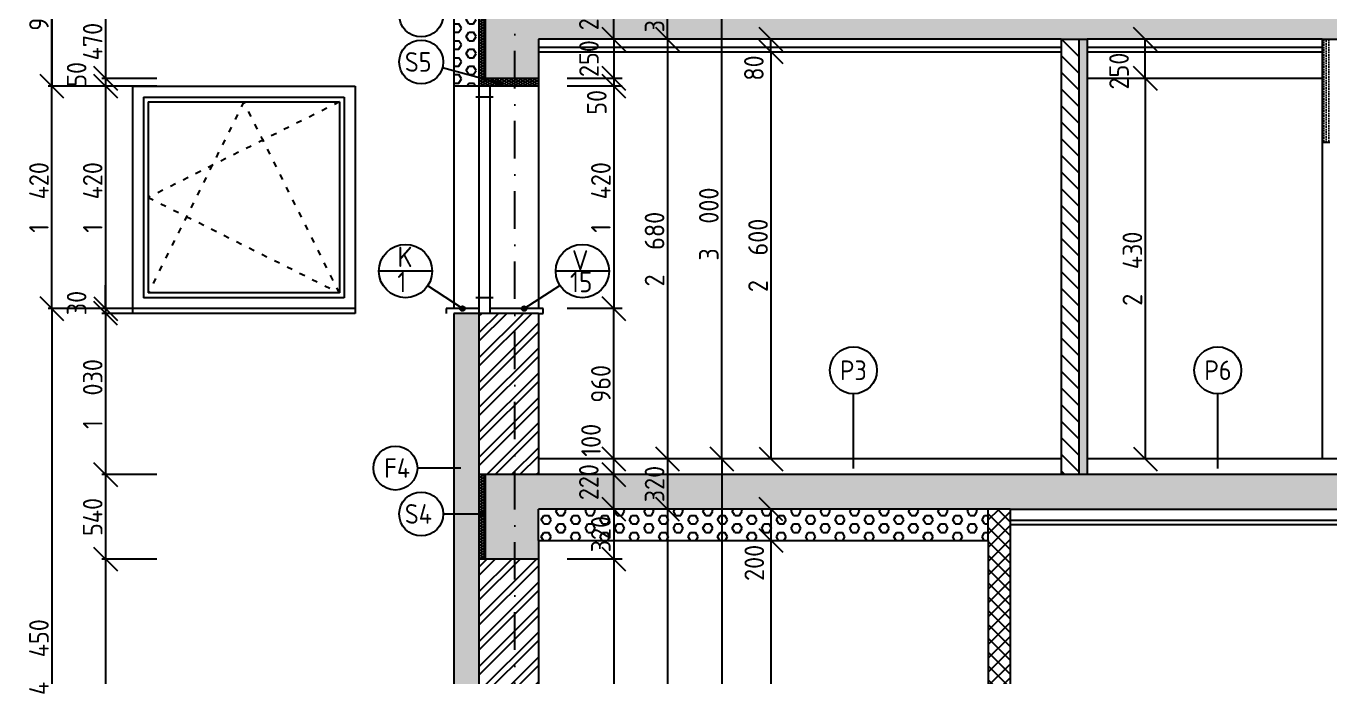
# Model space of a CAD drawing. Extents: x 3792242 to 5145247, y -1546315 to -1031918.
# Drawn here: x 3838721 to 3847040, y -1537035 to -1532880 of the extents above; entities that cross this region are included whole.
import ezdxf

# ---------------------------------------------------------------- set-up
doc = ezdxf.new("R2010")
doc.units = 0
doc.header["$MEASUREMENT"] = 0
doc.linetypes.add('ACAD_ISO03W100', pattern=[30, 12, -18])
doc.linetypes.add('BODKOCIARKOVANA_3', pattern=[5.6, 3, -1.3, 0, -1.3])
doc.layers.get('0').update_dxf_attribs({"linetype": 'CONTINUOUS'})
doc.layers.get('Defpoints').update_dxf_attribs({"color": 61, "linetype": 'CONTINUOUS'})
for name, color, linetype in [('KÓTY', 4, 'CONTINUOUS'), ('MÚRY', 1, 'CONTINUOUS'), ('OKNÁ', 143, 'CONTINUOUS'), ('osi', 253, 'CONTINUOUS'), ('TENKÁ', 7, 'CONTINUOUS'), ('ŠRAFY', 82, 'CONTINUOUS'), ('šrafy-múry', 8, 'CONTINUOUS')]:
    doc.layers.add(name, color=color, linetype=linetype)
doc.styles.add('STYLE1', font='isocp.shx')
doc.dimstyles.new('STANDARD-50', dxfattribs={"dimtxt": 125, "dimasz": 150, "dimexe": 10, "dimexo": 200, "dimgap": 20, "dimtad": 1, "dimdsep": 46, "dimlunit": 6, "dimtxsty": 'STYLE1', "dimblk1": 'OBLIQUE', "dimblk2": 'OBLIQUE', "dimsah": 1, "dimcen": 2.5, "dimse1": 1, "dimse2": 1, "dimadec": 0, "dimazin": 0, "dimtfac": 1, "dimtmove": 1, "dimatfit": 3, "dimldrblk": 'OBLIQUE', "dimfxl": 1, "dimtolj": 1, "dimtzin": 0, "dimarcsym": 0})
pattern_1 = [(0, (-601642.31, 2e-09), (0, 54.12658774), [31.25, -62.5]), (120, (-601642.31, 2e-09), (-46.875, -27.06329387), [31.25, -62.5]), (60, (-601611.06, 2e-09), (-46.875, 27.06329387), [31.25, -62.5])]
pattern_2 = [(45, (-94128.81, 3000), (53.0330086, 194.4543648), [250, -50, 0, -50])]

# ---------------------------------------------------------------- blocks, each defined once
blk = doc.blocks.new('_OBLIQUE')
at = {"color": 0, "linetype": 'ByBlock'}
blk.add_line((-0.5, -0.5), (0.5, 0.5), dxfattribs=at)
blk = doc.blocks.new('*D33432')
at = {"layer": 'Defpoints', "color": 0}
for p in [(3841990.2, -1533263.8), (3841990.2, -1534683.8), (3842470.7, -1534683.8)]:
    blk.add_point(p, dxfattribs=at)
at = {"layer": 'KÓTY', "color": 0, "lineweight": -2, "ltscale": 0.25}
blk.add_line((3842470.7, -1533263.8), (3842470.7, -1534683.8), dxfattribs=at)
at = {"layer": 'KÓTY', "color": 0, "linetype": 'ByBlock', "lineweight": -2, "xscale": 150, "yscale": 150, "zscale": 150}
for p, rotation in [((3842470.7, -1533263.8), 90), ((3842470.7, -1534683.8), 270)]:
    blk.add_blockref('_OBLIQUE', p, dxfattribs=dict(at, rotation=rotation))
at = {"layer": 'KÓTY', "color": 0, "insert": (3842388.2, -1533973.8), "char_height": 125, "attachment_point": 5, "rotation": 90, "style": 'STYLE1'}
blk.add_mtext('\\A1;1ﾠ420', dxfattribs=at)
blk = doc.blocks.new('*D33433')
at = {"layer": 'Defpoints', "color": 0}
for p in [(3841990.2, -1533213.8), (3841990.2, -1533263.8), (3842470.7, -1533263.8)]:
    blk.add_point(p, dxfattribs=at)
at = {"layer": 'KÓTY', "color": 0, "lineweight": -2, "ltscale": 0.25}
blk.add_line((3842470.7, -1533213.8), (3842470.7, -1533263.8), dxfattribs=at)
at = {"layer": 'KÓTY', "color": 0, "linetype": 'ByBlock', "lineweight": -2, "xscale": 150, "yscale": 150, "zscale": 150}
for p, rotation in [((3842470.7, -1533213.8), 90), ((3842470.7, -1533263.8), 270)]:
    blk.add_blockref('_OBLIQUE', p, dxfattribs=dict(at, rotation=rotation))
at = {"layer": 'KÓTY', "color": 0, "insert": (3842362.2, -1533366.5), "char_height": 125, "attachment_point": 5, "rotation": 90, "style": 'STYLE1'}
blk.add_mtext('\\A1;50', dxfattribs=at)
blk = doc.blocks.new('*D33434')
at = {"layer": 'Defpoints', "color": 0}
for p in [(3841990.2, -1532963.8), (3841990.2, -1533213.8), (3842470.7, -1533213.8)]:
    blk.add_point(p, dxfattribs=at)
at = {"layer": 'KÓTY', "color": 0, "lineweight": -2, "ltscale": 0.25}
blk.add_line((3842470.7, -1532963.8), (3842470.7, -1533213.8), dxfattribs=at)
at = {"layer": 'KÓTY', "color": 0, "linetype": 'ByBlock', "lineweight": -2, "xscale": 150, "yscale": 150, "zscale": 150}
for p, rotation in [((3842470.7, -1532963.8), 90), ((3842470.7, -1533213.8), 270)]:
    blk.add_blockref('_OBLIQUE', p, dxfattribs=dict(at, rotation=rotation))
at = {"layer": 'KÓTY', "color": 0, "insert": (3842312.7, -1533087.5), "char_height": 125, "attachment_point": 5, "rotation": 90, "style": 'STYLE1'}
blk.add_mtext('\\A1;250', dxfattribs=at)
blk = doc.blocks.new('*D33435')
at = {"layer": 'Defpoints', "color": 0}
for p in [(3841990.2, -1532743.8), (3842470.7, -1532743.8), (3841990.2, -1532963.8)]:
    blk.add_point(p, dxfattribs=at)
at = {"layer": 'KÓTY', "color": 0, "lineweight": -2, "ltscale": 0.25}
blk.add_line((3842470.7, -1532963.8), (3842470.7, -1532743.8), dxfattribs=at)
at = {"layer": 'KÓTY', "color": 0, "linetype": 'ByBlock', "lineweight": -2, "xscale": 150, "yscale": 150, "zscale": 150}
for p, rotation in [((3842470.7, -1532743.8), 90), ((3842470.7, -1532963.8), 270)]:
    blk.add_blockref('_OBLIQUE', p, dxfattribs=dict(at, rotation=rotation))
at = {"layer": 'KÓTY', "color": 0, "insert": (3842311.2, -1532791.5), "char_height": 125, "attachment_point": 5, "rotation": 90, "style": 'STYLE1'}
blk.add_mtext('\\A1;220', dxfattribs=at)
blk = doc.blocks.new('*D33437')
at = {"layer": 'Defpoints', "color": 0}
for p in [(3842470.7, -1534683.8), (3842470.7, -1534683.8), (3842470.7, -1535643.8)]:
    blk.add_point(p, dxfattribs=at)
at = {"layer": 'KÓTY', "color": 0, "lineweight": -2, "ltscale": 0.25}
blk.add_line((3842470.7, -1535643.8), (3842470.7, -1534683.8), dxfattribs=at)
at = {"layer": 'KÓTY', "color": 0, "linetype": 'ByBlock', "lineweight": -2, "xscale": 150, "yscale": 150, "zscale": 150}
for p, rotation in [((3842470.7, -1534683.8), 90), ((3842470.7, -1535643.8), 270)]:
    blk.add_blockref('_OBLIQUE', p, dxfattribs=dict(at, rotation=rotation))
at = {"layer": 'KÓTY', "color": 0, "insert": (3842388.2, -1535163.8), "char_height": 125, "attachment_point": 5, "rotation": 90, "style": 'STYLE1'}
blk.add_mtext('\\A1;960', dxfattribs=at)
blk = doc.blocks.new('*D33440')
at = {"layer": 'Defpoints', "color": 0}
for p in [(3841990.2, -1535743.8), (3842470.7, -1535743.8), (3841990.2, -1535963.8)]:
    blk.add_point(p, dxfattribs=at)
at = {"layer": 'KÓTY', "color": 0, "lineweight": -2, "ltscale": 0.25}
blk.add_line((3842470.7, -1535963.8), (3842470.7, -1535743.8), dxfattribs=at)
at = {"layer": 'KÓTY', "color": 0, "linetype": 'ByBlock', "lineweight": -2, "xscale": 150, "yscale": 150, "zscale": 150}
for p, rotation in [((3842470.7, -1535743.8), 90), ((3842470.7, -1535963.8), 270)]:
    blk.add_blockref('_OBLIQUE', p, dxfattribs=dict(at, rotation=rotation))
at = {"layer": 'KÓTY', "color": 0, "insert": (3842311.2, -1535791.5), "char_height": 125, "attachment_point": 5, "rotation": 90, "style": 'STYLE1'}
blk.add_mtext('\\A1;220', dxfattribs=at)
blk = doc.blocks.new('*D33441')
at = {"layer": 'Defpoints', "color": 0}
for p in [(3842470.7, -1535643.8), (3842470.7, -1535643.8), (3842470.7, -1535743.8)]:
    blk.add_point(p, dxfattribs=at)
at = {"layer": 'KÓTY', "color": 0, "lineweight": -2, "ltscale": 0.25}
blk.add_line((3842470.7, -1535743.8), (3842470.7, -1535643.8), dxfattribs=at)
at = {"layer": 'KÓTY', "color": 0, "linetype": 'ByBlock', "lineweight": -2, "xscale": 150, "yscale": 150, "zscale": 150}
for p, rotation in [((3842470.7, -1535643.8), 90), ((3842470.7, -1535743.8), 270)]:
    blk.add_blockref('_OBLIQUE', p, dxfattribs=dict(at, rotation=rotation))
at = {"layer": 'KÓTY', "color": 0, "insert": (3842325.2, -1535524), "char_height": 125, "attachment_point": 5, "rotation": 90, "style": 'STYLE1'}
blk.add_mtext('\\A1;100', dxfattribs=at)
blk = doc.blocks.new('*D33448')
at = {"layer": 'Defpoints', "color": 0}
for p in [(3842470.7, -1532963.8), (3842470.7, -1535643.8), (3842813.2, -1535643.8)]:
    blk.add_point(p, dxfattribs=at)
at = {"layer": 'KÓTY', "color": 0, "lineweight": -2, "ltscale": 0.25}
blk.add_line((3842813.2, -1532963.8), (3842813.2, -1535643.8), dxfattribs=at)
at = {"layer": 'KÓTY', "color": 0, "linetype": 'ByBlock', "lineweight": -2, "xscale": 150, "yscale": 150, "zscale": 150}
for p, rotation in [((3842813.2, -1532963.8), 90), ((3842813.2, -1535643.8), 270)]:
    blk.add_blockref('_OBLIQUE', p, dxfattribs=dict(at, rotation=rotation))
at = {"layer": 'KÓTY', "color": 0, "insert": (3842730.7, -1534303.8), "char_height": 125, "attachment_point": 5, "rotation": 90, "style": 'STYLE1'}
blk.add_mtext('\\A1;2ﾠ680', dxfattribs=at)
blk = doc.blocks.new('*D33449')
at = {"layer": 'Defpoints', "color": 0}
for p in [(3843134.2, -1533043.8), (3843134.2, -1535643.8), (3843473.7, -1535643.8)]:
    blk.add_point(p, dxfattribs=at)
at = {"layer": 'KÓTY', "color": 0, "lineweight": -2, "ltscale": 0.25}
blk.add_line((3843473.7, -1533043.8), (3843473.7, -1535643.8), dxfattribs=at)
at = {"layer": 'KÓTY', "color": 0, "linetype": 'ByBlock', "lineweight": -2, "xscale": 150, "yscale": 150, "zscale": 150}
for p, rotation in [((3843473.7, -1533043.8), 90), ((3843473.7, -1535643.8), 270)]:
    blk.add_blockref('_OBLIQUE', p, dxfattribs=dict(at, rotation=rotation))
at = {"layer": 'KÓTY', "color": 0, "insert": (3843391.2, -1534343.8), "char_height": 125, "attachment_point": 5, "rotation": 90, "style": 'STYLE1'}
blk.add_mtext('\\A1;2ﾠ600', dxfattribs=at)
blk = doc.blocks.new('*D33450')
at = {"layer": 'Defpoints', "color": 0}
for p in [(3843473.7, -1532963.8), (3843473.7, -1532963.8), (3843473.7, -1533043.8)]:
    blk.add_point(p, dxfattribs=at)
at = {"layer": 'KÓTY', "color": 0, "lineweight": -2, "ltscale": 0.25}
blk.add_line((3843473.7, -1533043.8), (3843473.7, -1532963.8), dxfattribs=at)
at = {"layer": 'KÓTY', "color": 0, "linetype": 'ByBlock', "lineweight": -2, "xscale": 150, "yscale": 150, "zscale": 150}
for p, rotation in [((3843473.7, -1532963.8), 90), ((3843473.7, -1533043.8), 270)]:
    blk.add_blockref('_OBLIQUE', p, dxfattribs=dict(at, rotation=rotation))
at = {"layer": 'KÓTY', "color": 0, "insert": (3843364.7, -1533147.5), "char_height": 125, "attachment_point": 5, "rotation": 90, "style": 'STYLE1'}
blk.add_mtext('\\A1;80', dxfattribs=at)
blk = doc.blocks.new('*D33451')
at = {"layer": 'Defpoints', "color": 0}
for p in [(3842825.7, -1532643.8), (3843159.7, -1532643.8), (3842825.7, -1535643.8)]:
    blk.add_point(p, dxfattribs=at)
at = {"layer": 'KÓTY', "color": 0, "lineweight": -2, "ltscale": 0.25}
blk.add_line((3843159.7, -1535643.8), (3843159.7, -1532643.8), dxfattribs=at)
at = {"layer": 'KÓTY', "color": 0, "linetype": 'ByBlock', "lineweight": -2, "xscale": 150, "yscale": 150, "zscale": 150}
for p, rotation in [((3843159.7, -1532643.8), 90), ((3843159.7, -1535643.8), 270)]:
    blk.add_blockref('_OBLIQUE', p, dxfattribs=dict(at, rotation=rotation))
at = {"layer": 'KÓTY', "color": 0, "insert": (3843077.2, -1534143.8), "char_height": 125, "attachment_point": 5, "rotation": 90, "style": 'STYLE1'}
blk.add_mtext('\\A1;3ﾠ000', dxfattribs=at)
blk = doc.blocks.new('*D33454')
at = {"layer": 'Defpoints', "color": 0}
for p in [(3842813.2, -1532643.8), (3842813.2, -1532643.8), (3842813.2, -1532963.8)]:
    blk.add_point(p, dxfattribs=at)
at = {"layer": 'KÓTY', "color": 0, "lineweight": -2, "ltscale": 0.25}
blk.add_line((3842813.2, -1532963.8), (3842813.2, -1532643.8), dxfattribs=at)
at = {"layer": 'KÓTY', "color": 0, "linetype": 'ByBlock', "lineweight": -2, "xscale": 150, "yscale": 150, "zscale": 150}
for p, rotation in [((3842813.2, -1532643.8), 90), ((3842813.2, -1532963.8), 270)]:
    blk.add_blockref('_OBLIQUE', p, dxfattribs=dict(at, rotation=rotation))
at = {"layer": 'KÓTY', "color": 0, "insert": (3842730.7, -1532803.8), "char_height": 125, "attachment_point": 5, "rotation": 90, "style": 'STYLE1'}
blk.add_mtext('\\A1;320', dxfattribs=at)
blk = doc.blocks.new('*D33465')
at = {"layer": 'Defpoints', "color": 0}
for p in [(3842813.2, -1535643.8), (3842813.2, -1535963.8), (3842813.2, -1535963.8)]:
    blk.add_point(p, dxfattribs=at)
at = {"layer": 'KÓTY', "color": 0, "lineweight": -2, "ltscale": 0.25}
blk.add_line((3842813.2, -1535643.8), (3842813.2, -1535963.8), dxfattribs=at)
at = {"layer": 'KÓTY', "color": 0, "linetype": 'ByBlock', "lineweight": -2, "xscale": 150, "yscale": 150, "zscale": 150}
for p, rotation in [((3842813.2, -1535643.8), 90), ((3842813.2, -1535963.8), 270)]:
    blk.add_blockref('_OBLIQUE', p, dxfattribs=dict(at, rotation=rotation))
at = {"layer": 'KÓTY', "color": 0, "insert": (3842730.7, -1535803.8), "char_height": 125, "attachment_point": 5, "rotation": 90, "style": 'STYLE1'}
blk.add_mtext('\\A1;320', dxfattribs=at)
blk = doc.blocks.new('*D33466')
at = {"layer": 'Defpoints', "color": 0}
for p in [(3841860.2, -1535963.8), (3841860.2, -1539113.8), (3842813.2, -1539113.8)]:
    blk.add_point(p, dxfattribs=at)
at = {"layer": 'KÓTY', "color": 0, "lineweight": -2, "ltscale": 0.25}
blk.add_line((3842813.2, -1535963.8), (3842813.2, -1539113.8), dxfattribs=at)
at = {"layer": 'KÓTY', "color": 0, "linetype": 'ByBlock', "lineweight": -2, "xscale": 150, "yscale": 150, "zscale": 150}
for p, rotation in [((3842813.2, -1535963.8), 90), ((3842813.2, -1539113.8), 270)]:
    blk.add_blockref('_OBLIQUE', p, dxfattribs=dict(at, rotation=rotation))
at = {"layer": 'KÓTY', "color": 0, "insert": (3842730.7, -1537538.8), "char_height": 125, "attachment_point": 5, "rotation": 90, "style": 'STYLE1'}
blk.add_mtext('\\A1;3ﾠ150', dxfattribs=at)
blk = doc.blocks.new('*D33470')
at = {"layer": 'Defpoints', "color": 0}
for p in [(3841990.2, -1535643.8), (3841857.5, -1539113.8), (3843159.7, -1539113.8)]:
    blk.add_point(p, dxfattribs=at)
at = {"layer": 'KÓTY', "color": 0, "lineweight": -2, "ltscale": 0.25}
blk.add_line((3843159.7, -1535643.8), (3843159.7, -1539113.8), dxfattribs=at)
at = {"layer": 'KÓTY', "color": 0, "linetype": 'ByBlock', "lineweight": -2, "xscale": 150, "yscale": 150, "zscale": 150}
for p, rotation in [((3843159.7, -1535643.8), 90), ((3843159.7, -1539113.8), 270)]:
    blk.add_blockref('_OBLIQUE', p, dxfattribs=dict(at, rotation=rotation))
at = {"layer": 'KÓTY', "color": 0, "insert": (3843077.2, -1537378.8), "char_height": 125, "attachment_point": 5, "rotation": 90, "style": 'STYLE1'}
blk.add_mtext('\\A1;3ﾠ470', dxfattribs=at)
blk = doc.blocks.new('*D33490')
at = {"layer": 'Defpoints', "color": 0}
for p in [(3841990.2, -1535963.8), (3841990.2, -1536283.8), (3842470.7, -1536283.8)]:
    blk.add_point(p, dxfattribs=at)
at = {"layer": 'KÓTY', "color": 0, "lineweight": -2, "ltscale": 0.25}
blk.add_line((3842470.7, -1535963.8), (3842470.7, -1536283.8), dxfattribs=at)
at = {"layer": 'KÓTY', "color": 0, "linetype": 'ByBlock', "lineweight": -2, "xscale": 150, "yscale": 150, "zscale": 150}
for p, rotation in [((3842470.7, -1535963.8), 90), ((3842470.7, -1536283.8), 270)]:
    blk.add_blockref('_OBLIQUE', p, dxfattribs=dict(at, rotation=rotation))
at = {"layer": 'KÓTY', "color": 0, "insert": (3842388.2, -1536123.8), "char_height": 125, "attachment_point": 5, "rotation": 90, "style": 'STYLE1'}
blk.add_mtext('\\A1;320', dxfattribs=at)
blk = doc.blocks.new('*D33491')
at = {"layer": 'Defpoints', "color": 0}
for p in [(3841990.2, -1536283.8), (3841990.2, -1539113.8), (3842470.7, -1539113.8)]:
    blk.add_point(p, dxfattribs=at)
at = {"layer": 'KÓTY', "color": 0, "lineweight": -2, "ltscale": 0.25}
blk.add_line((3842470.7, -1536283.8), (3842470.7, -1539113.8), dxfattribs=at)
at = {"layer": 'KÓTY', "color": 0, "linetype": 'ByBlock', "lineweight": -2, "xscale": 150, "yscale": 150, "zscale": 150}
for p, rotation in [((3842470.7, -1536283.8), 90), ((3842470.7, -1539113.8), 270)]:
    blk.add_blockref('_OBLIQUE', p, dxfattribs=dict(at, rotation=rotation))
at = {"layer": 'KÓTY', "color": 0, "insert": (3842388.2, -1537698.8), "char_height": 125, "attachment_point": 5, "rotation": 90, "style": 'STYLE1'}
blk.add_mtext('\\A1;2ﾠ830', dxfattribs=at)
blk = doc.blocks.new('*D33493')
at = {"layer": 'Defpoints', "color": 0}
for p in [(3843159.7, -1535963.8), (3843159.7, -1536163.8), (3843473.7, -1536163.8)]:
    blk.add_point(p, dxfattribs=at)
at = {"layer": 'KÓTY', "color": 0, "lineweight": -2, "ltscale": 0.25}
blk.add_line((3843473.7, -1535963.8), (3843473.7, -1536163.8), dxfattribs=at)
at = {"layer": 'KÓTY', "color": 0, "linetype": 'ByBlock', "lineweight": -2, "xscale": 150, "yscale": 150, "zscale": 150}
for p, rotation in [((3843473.7, -1535963.8), 90), ((3843473.7, -1536163.8), 270)]:
    blk.add_blockref('_OBLIQUE', p, dxfattribs=dict(at, rotation=rotation))
at = {"layer": 'KÓTY', "color": 0, "insert": (3843367.2, -1536307), "char_height": 125, "attachment_point": 5, "rotation": 90, "style": 'STYLE1'}
blk.add_mtext('\\A1;200', dxfattribs=at)
blk = doc.blocks.new('*D33494')
at = {"layer": 'Defpoints', "color": 0}
for p in [(3844860.2, -1536163.8), (3843473.7, -1539113.8), (3844860.2, -1539113.8)]:
    blk.add_point(p, dxfattribs=at)
at = {"layer": 'KÓTY', "color": 0, "lineweight": -2, "ltscale": 0.25}
blk.add_line((3843473.7, -1536163.8), (3843473.7, -1539113.8), dxfattribs=at)
at = {"layer": 'KÓTY', "color": 0, "linetype": 'ByBlock', "lineweight": -2, "xscale": 150, "yscale": 150, "zscale": 150}
for p, rotation in [((3843473.7, -1536163.8), 90), ((3843473.7, -1539113.8), 270)]:
    blk.add_blockref('_OBLIQUE', p, dxfattribs=dict(at, rotation=rotation))
at = {"layer": 'KÓTY', "color": 0, "insert": (3843391.2, -1537638.8), "char_height": 125, "attachment_point": 5, "rotation": 90, "style": 'STYLE1'}
blk.add_mtext('\\A1;2ﾠ950', dxfattribs=at)
blk = doc.blocks.new('*D33583')
at = {"layer": 'Defpoints', "color": 0}
for p in [(3844965.2, -1533213.8), (3844965.2, -1535643.8), (3845862.2, -1535643.8)]:
    blk.add_point(p, dxfattribs=at)
at = {"layer": 'KÓTY', "color": 0, "lineweight": -2, "ltscale": 0.25}
blk.add_line((3845862.2, -1533213.8), (3845862.2, -1535643.8), dxfattribs=at)
at = {"layer": 'KÓTY', "color": 0, "linetype": 'ByBlock', "lineweight": -2, "xscale": 150, "yscale": 150, "zscale": 150}
for p, rotation in [((3845862.2, -1533213.8), 90), ((3845862.2, -1535643.8), 270)]:
    blk.add_blockref('_OBLIQUE', p, dxfattribs=dict(at, rotation=rotation))
at = {"layer": 'KÓTY', "color": 0, "insert": (3845779.7, -1534428.8), "char_height": 125, "attachment_point": 5, "rotation": 90, "style": 'STYLE1'}
blk.add_mtext('\\A1;2ﾠ430', dxfattribs=at)
blk = doc.blocks.new('*D33584')
at = {"layer": 'Defpoints', "color": 0}
for p in [(3845862.2, -1532963.8), (3845862.2, -1532963.8), (3845862.2, -1533213.8)]:
    blk.add_point(p, dxfattribs=at)
at = {"layer": 'KÓTY', "color": 0, "lineweight": -2, "ltscale": 0.25}
blk.add_line((3845862.2, -1533213.8), (3845862.2, -1532963.8), dxfattribs=at)
at = {"layer": 'KÓTY', "color": 0, "linetype": 'ByBlock', "lineweight": -2, "xscale": 150, "yscale": 150, "zscale": 150}
for p, rotation in [((3845862.2, -1532963.8), 90), ((3845862.2, -1533213.8), 270)]:
    blk.add_blockref('_OBLIQUE', p, dxfattribs=dict(at, rotation=rotation))
at = {"layer": 'KÓTY', "color": 0, "insert": (3845694.7, -1533167), "char_height": 125, "attachment_point": 5, "rotation": 90, "style": 'STYLE1'}
blk.add_mtext('\\A1;250', dxfattribs=at)
blk = doc.blocks.new('*D49504')
at = {"layer": 'Defpoints', "color": 0}
for p in [(3841450.2, -1534683.8), (3838885.2, -1539133.8), (3841450.2, -1539133.8)]:
    blk.add_point(p, dxfattribs=at)
at = {"layer": 'KÓTY', "color": 0, "lineweight": -2, "ltscale": 0.25}
blk.add_line((3838885.2, -1534683.8), (3838885.2, -1539133.8), dxfattribs=at)
at = {"layer": 'KÓTY', "color": 0, "linetype": 'ByBlock', "lineweight": -2, "xscale": 150, "yscale": 150, "zscale": 150}
for p, rotation in [((3838885.2, -1534683.8), 90), ((3838885.2, -1539133.8), 270)]:
    blk.add_blockref('_OBLIQUE', p, dxfattribs=dict(at, rotation=rotation))
at = {"layer": 'KÓTY', "color": 0, "insert": (3838802.7, -1536908.8), "char_height": 125, "attachment_point": 5, "rotation": 90, "style": 'STYLE1'}
blk.add_mtext('\\A1;4ﾠ450', dxfattribs=at)
blk = doc.blocks.new('*D49505')
at = {"layer": 'Defpoints', "color": 0}
for p in [(3838885.2, -1533263.8), (3841450.2, -1533263.8), (3841450.2, -1534683.8)]:
    blk.add_point(p, dxfattribs=at)
at = {"layer": 'KÓTY', "color": 0, "lineweight": -2, "ltscale": 0.25}
blk.add_line((3838885.2, -1534683.8), (3838885.2, -1533263.8), dxfattribs=at)
at = {"layer": 'KÓTY', "color": 0, "linetype": 'ByBlock', "lineweight": -2, "xscale": 150, "yscale": 150, "zscale": 150}
for p, rotation in [((3838885.2, -1533263.8), 90), ((3838885.2, -1534683.8), 270)]:
    blk.add_blockref('_OBLIQUE', p, dxfattribs=dict(at, rotation=rotation))
at = {"layer": 'KÓTY', "color": 0, "insert": (3838802.7, -1533973.8), "char_height": 125, "attachment_point": 5, "rotation": 90, "style": 'STYLE1'}
blk.add_mtext('\\A1;1ﾠ420', dxfattribs=at)
blk = doc.blocks.new('*D49506')
at = {"layer": 'Defpoints', "color": 0}
for p in [(3841450.2, -1532313.8), (3838885.2, -1533263.8), (3841450.2, -1533263.8)]:
    blk.add_point(p, dxfattribs=at)
at = {"layer": 'KÓTY', "color": 0, "lineweight": -2, "ltscale": 0.25}
blk.add_line((3838885.2, -1532313.8), (3838885.2, -1533263.8), dxfattribs=at)
at = {"layer": 'KÓTY', "color": 0, "linetype": 'ByBlock', "lineweight": -2, "xscale": 150, "yscale": 150, "zscale": 150}
for p, rotation in [((3838885.2, -1532313.8), 90), ((3838885.2, -1533263.8), 270)]:
    blk.add_blockref('_OBLIQUE', p, dxfattribs=dict(at, rotation=rotation))
at = {"layer": 'KÓTY', "color": 0, "insert": (3838802.7, -1532788.8), "char_height": 125, "attachment_point": 5, "rotation": 90, "style": 'STYLE1'}
blk.add_mtext('\\A1;950', dxfattribs=at)
blk = doc.blocks.new('*D49507')
at = {"layer": 'Defpoints', "color": 0}
for p in [(3838885.2, -1530263.8), (3841450.2, -1530263.8), (3841450.2, -1533263.8)]:
    blk.add_point(p, dxfattribs=at)
at = {"layer": 'KÓTY', "color": 0, "lineweight": -2, "ltscale": 0.25}
blk.add_line((3838885.2, -1533263.8), (3838885.2, -1530263.8), dxfattribs=at)
at = {"layer": 'KÓTY', "color": 0, "linetype": 'ByBlock', "lineweight": -2, "xscale": 150, "yscale": 150, "zscale": 150}
for p, rotation in [((3838885.2, -1530263.8), 90), ((3838885.2, -1533263.8), 270)]:
    blk.add_blockref('_OBLIQUE', p, dxfattribs=dict(at, rotation=rotation))
at = {"layer": 'KÓTY', "color": 0, "insert": (3838802.7, -1531763.8), "char_height": 125, "attachment_point": 5, "rotation": 90, "style": 'STYLE1'}
blk.add_mtext('\\A1;3ﾠ000', dxfattribs=at)
blk = doc.blocks.new('*D49521')
at = {"layer": 'Defpoints', "color": 0}
for p in [(3841680.2, -1532743.8), (3839228.2, -1533213.8), (3841650.2, -1533213.8)]:
    blk.add_point(p, dxfattribs=at)
at = {"layer": 'KÓTY', "color": 0, "lineweight": -2, "ltscale": 0.25}
blk.add_line((3839228.2, -1532743.8), (3839228.2, -1533213.8), dxfattribs=at)
at = {"layer": 'KÓTY', "color": 0, "linetype": 'ByBlock', "lineweight": -2, "xscale": 150, "yscale": 150, "zscale": 150}
for p, rotation in [((3839228.2, -1532743.8), 90), ((3839228.2, -1533213.8), 270)]:
    blk.add_blockref('_OBLIQUE', p, dxfattribs=dict(at, rotation=rotation))
at = {"layer": 'KÓTY', "color": 0, "insert": (3839145.7, -1532978.8), "char_height": 125, "attachment_point": 5, "rotation": 90, "style": 'STYLE1'}
blk.add_mtext('\\A1;470', dxfattribs=at)
blk = doc.blocks.new('*D49522')
at = {"layer": 'Defpoints', "color": 0}
for p in [(3839228.2, -1533263.8), (3841650.2, -1533213.8), (3841680.2, -1533263.8)]:
    blk.add_point(p, dxfattribs=at)
at = {"layer": 'KÓTY', "color": 0, "lineweight": -2, "ltscale": 0.25}
blk.add_line((3839228.2, -1533213.8), (3839228.2, -1533263.8), dxfattribs=at)
at = {"layer": 'KÓTY', "color": 0, "linetype": 'ByBlock', "lineweight": -2, "xscale": 150, "yscale": 150, "zscale": 150}
for p, rotation in [((3839228.2, -1533213.8), 90), ((3839228.2, -1533263.8), 270)]:
    blk.add_blockref('_OBLIQUE', p, dxfattribs=dict(at, rotation=rotation))
at = {"layer": 'KÓTY', "color": 0, "insert": (3839043.2, -1533188), "char_height": 125, "attachment_point": 5, "rotation": 90, "style": 'STYLE1'}
blk.add_mtext('\\A1;50', dxfattribs=at)
blk = doc.blocks.new('*D49523')
at = {"layer": 'Defpoints', "color": 0}
for p in [(3841680.2, -1533263.8), (3839228.2, -1534683.8), (3841680.2, -1534683.8)]:
    blk.add_point(p, dxfattribs=at)
at = {"layer": 'KÓTY', "color": 0, "lineweight": -2, "ltscale": 0.25}
blk.add_line((3839228.2, -1533263.8), (3839228.2, -1534683.8), dxfattribs=at)
at = {"layer": 'KÓTY', "color": 0, "linetype": 'ByBlock', "lineweight": -2, "xscale": 150, "yscale": 150, "zscale": 150}
for p, rotation in [((3839228.2, -1533263.8), 90), ((3839228.2, -1534683.8), 270)]:
    blk.add_blockref('_OBLIQUE', p, dxfattribs=dict(at, rotation=rotation))
at = {"layer": 'KÓTY', "color": 0, "insert": (3839145.7, -1533973.8), "char_height": 125, "attachment_point": 5, "rotation": 90, "style": 'STYLE1'}
blk.add_mtext('\\A1;1ﾠ420', dxfattribs=at)
blk = doc.blocks.new('*D49524')
at = {"layer": 'Defpoints', "color": 0}
for p in [(3841680.2, -1534683.8), (3839228.2, -1534713.8), (3841680.2, -1534713.8)]:
    blk.add_point(p, dxfattribs=at)
at = {"layer": 'KÓTY', "color": 0, "lineweight": -2, "ltscale": 0.25}
for p, q in [((3839228.2, -1534683.8), (3839228.2, -1534533.8)), ((3839228.2, -1534683.8), (3839228.2, -1534713.8)), ((3839228.2, -1534713.8), (3839228.2, -1534863.8))]:
    blk.add_line(p, q, dxfattribs=at)
at = {"layer": 'KÓTY', "color": 0, "linetype": 'ByBlock', "lineweight": -2, "xscale": 150, "yscale": 150, "zscale": 150}
for p, rotation in [((3839228.2, -1534683.8), 270), ((3839228.2, -1534713.8), 90)]:
    blk.add_blockref('_OBLIQUE', p, dxfattribs=dict(at, rotation=rotation))
at = {"layer": 'KÓTY', "color": 0, "insert": (3839043.2, -1534648), "char_height": 125, "attachment_point": 5, "rotation": 90, "style": 'STYLE1'}
blk.add_mtext('\\A1;30', dxfattribs=at)
blk = doc.blocks.new('*D49525')
at = {"layer": 'Defpoints', "color": 0}
for p in [(3841680.2, -1534713.8), (3839228.2, -1535743.8), (3841650.2, -1535743.8)]:
    blk.add_point(p, dxfattribs=at)
at = {"layer": 'KÓTY', "color": 0, "lineweight": -2, "ltscale": 0.25}
blk.add_line((3839228.2, -1534713.8), (3839228.2, -1535743.8), dxfattribs=at)
at = {"layer": 'KÓTY', "color": 0, "linetype": 'ByBlock', "lineweight": -2, "xscale": 150, "yscale": 150, "zscale": 150}
for p, rotation in [((3839228.2, -1534713.8), 90), ((3839228.2, -1535743.8), 270)]:
    blk.add_blockref('_OBLIQUE', p, dxfattribs=dict(at, rotation=rotation))
at = {"layer": 'KÓTY', "color": 0, "insert": (3839145.7, -1535228.8), "char_height": 125, "attachment_point": 5, "rotation": 90, "style": 'STYLE1'}
blk.add_mtext('\\A1;1ﾠ030', dxfattribs=at)
blk = doc.blocks.new('*D49526')
at = {"layer": 'Defpoints', "color": 0}
for p in [(3841650.2, -1535743.8), (3839228.2, -1536283.8), (3841650.2, -1536283.8)]:
    blk.add_point(p, dxfattribs=at)
at = {"layer": 'KÓTY', "color": 0, "lineweight": -2, "ltscale": 0.25}
blk.add_line((3839228.2, -1535743.8), (3839228.2, -1536283.8), dxfattribs=at)
at = {"layer": 'KÓTY', "color": 0, "linetype": 'ByBlock', "lineweight": -2, "xscale": 150, "yscale": 150, "zscale": 150}
for p, rotation in [((3839228.2, -1535743.8), 90), ((3839228.2, -1536283.8), 270)]:
    blk.add_blockref('_OBLIQUE', p, dxfattribs=dict(at, rotation=rotation))
at = {"layer": 'KÓTY', "color": 0, "insert": (3839145.7, -1536013.8), "char_height": 125, "attachment_point": 5, "rotation": 90, "style": 'STYLE1'}
blk.add_mtext('\\A1;540', dxfattribs=at)
blk = doc.blocks.new('*D49527')
at = {"layer": 'Defpoints', "color": 0}
for p in [(3841650.2, -1536283.8), (3839228.2, -1539133.8), (3841450.2, -1539133.8)]:
    blk.add_point(p, dxfattribs=at)
at = {"layer": 'KÓTY', "color": 0, "lineweight": -2, "ltscale": 0.25}
blk.add_line((3839228.2, -1536283.8), (3839228.2, -1539133.8), dxfattribs=at)
at = {"layer": 'KÓTY', "color": 0, "linetype": 'ByBlock', "lineweight": -2, "xscale": 150, "yscale": 150, "zscale": 150}
for p, rotation in [((3839228.2, -1536283.8), 90), ((3839228.2, -1539133.8), 270)]:
    blk.add_blockref('_OBLIQUE', p, dxfattribs=dict(at, rotation=rotation))
at = {"layer": 'KÓTY', "color": 0, "insert": (3839145.7, -1537708.8), "char_height": 125, "attachment_point": 5, "rotation": 90, "style": 'STYLE1'}
blk.add_mtext('\\A1;2ﾠ850', dxfattribs=at)

msp = doc.modelspace()

# ---------------------------------------------------------------- hatches: boundary and pattern name
at = {"layer": 'TENKÁ'}
h = msp.add_hatch(color=256, dxfattribs=at)
h.dxf.hatch_style = 1
h.paths.add_polyline_path([(3841736.693, -1533228.946, -2.41421356), (3841721.693, -1533243.946, -0.41421356)])
h = msp.add_hatch(color=256, dxfattribs=at)
h.dxf.hatch_style = 1
h.paths.add_polyline_path([(3841505.193, -1534668.77, 2.41421356), (3841520.193, -1534683.77, 0.41421356)])
h = msp.add_hatch(color=256, dxfattribs=at)
h.dxf.hatch_style = 1
h.paths.add_polyline_path([(3841898.193, -1534668.77, 2.41421356), (3841913.193, -1534683.77, 0.41421356)])
h = msp.add_hatch(color=256, dxfattribs=at)
h.dxf.hatch_style = 1
h.paths.add_polyline_path([(3841627.693, -1535979.676, 2.41421356), (3841642.693, -1535994.676, 0.41421356)])
at = {"layer": 'ŠRAFY'}
h = msp.add_hatch(dxfattribs=at)
h.set_pattern_fill('HEX', color=256, scale=250)
h.set_pattern_definition(pattern_1)
h.paths.add_polyline_path([(3841610.193, -1532743.77), (3841610.193, -1532343.77), (3841450.193, -1532343.77), (3841450.193, -1533263.77), (3841610.193, -1533263.77), (3841610.193, -1533213.77)])
h = msp.add_hatch(dxfattribs=at)
h.set_pattern_fill('HONEY', color=256, scale=80)
h.set_pattern_definition([(0, (-601518.807, -32883.5), (15, 8.660254038), [10, -20]), (120, (-601518.807, -32883.5), (-15, 8.660254038), [10, -20]), (60, (-601518.807, -32883.5), (4e-15, 17.320508076), [-20, 10])])
h.paths.add_polyline_path([(3841610.193, -1533213.77), (3841650.193, -1533213.77), (3841650.193, -1532743.77), (3841610.193, -1532743.77)])
at = {"layer": 'ŠRAFY', "ltscale": 0.25}
h = msp.add_hatch(dxfattribs=at)
h.set_pattern_fill('ANSI31', color=256, scale=600, angle=90, style=0)
h.set_pattern_definition([(135, (-3003752.99, 195779.426), (-53.0330086, -53.0330086), [])])
h.paths.add_polyline_path([(3845325.193, -1532963.77), (3845325.193, -1535643.77), (3845325.193, -1535743.77), (3845440.193, -1535743.77), (3845440.193, -1532963.77)])
at = {"layer": 'ŠRAFY'}
h = msp.add_hatch(dxfattribs=at)
h.set_pattern_fill('DOTS', color=256, scale=250, angle=90)
h.set_pattern_definition([(90, (-98839.807, -26883.5), (-15.625, 7.8125), [0, -15.625])])
h.paths.add_polyline_path([(3845490.193, -1532963.77), (3845440.193, -1532963.77), (3845440.193, -1535743.77), (3845490.193, -1535743.77), (3845490.193, -1535643.77)])
h = msp.add_hatch(dxfattribs=at)
h.set_pattern_fill('DOTS', color=256, scale=250, angle=90)
h.set_pattern_definition([(90, (-94123.807, -6000), (-15.625, 7.8125), [0, -15.625])])
h.paths.add_polyline_path([(3847040.193, -1533623.77), (3847040.193, -1532963.77), (3846990.193, -1532963.77), (3846990.193, -1533623.77)])
h = msp.add_hatch(dxfattribs=at)
h.set_pattern_fill('HONEY', color=256, scale=80)
h.set_pattern_definition([(0, (-601518.807, -32883.5), (15, 8.660254038), [10, -20]), (120, (-601518.807, -32883.5), (-15, 8.660254038), [10, -20]), (60, (-601518.807, -32883.5), (3e-15, 17.320508076), [-20, 10])])
h.paths.add_polyline_path([(3841990.193, -1533263.77), (3841990.193, -1533213.77), (3841920.193, -1533213.77), (3841890.193, -1533213.77), (3841820.193, -1533213.77), (3841750.193, -1533213.77), (3841680.193, -1533213.77), (3841610.193, -1533213.77), (3841610.193, -1533263.77), (3841680.193, -1533263.77)])
h = msp.add_hatch(dxfattribs=at)
h.set_pattern_fill('HEX', color=256, scale=250)
h.set_pattern_definition(pattern_1)
h.paths.add_polyline_path([(3841450.193, -1539513.77), (3841610.193, -1539513.77), (3841610.193, -1539338.77), (3841610.193, -1539313.77), (3841610.193, -1539063.77), (3841610.193, -1538813.77), (3841610.193, -1538563.77), (3841610.193, -1536283.77), (3841610.193, -1535743.77), (3841610.193, -1534713.77), (3841450.193, -1534713.77), (3841450.193, -1539133.77), (3841450.193, -1539203.77)])
h = msp.add_hatch(dxfattribs=at)
h.set_pattern_fill('ANSI32', color=256, scale=300)
h.set_pattern_definition([(45, (42813.19, 0), (-79.549513, 79.549513), []), (45, (42866.23, 0), (-79.549513, 79.549513), [])])
h.paths.add_polyline_path([(3841610.193, -1535743.77), (3841690.193, -1535743.77), (3841990.193, -1535743.77), (3841990.193, -1535643.77), (3841990.193, -1534713.77), (3841680.193, -1534713.77), (3841610.193, -1534713.77)])
h = msp.add_hatch(dxfattribs=at)
h.set_pattern_fill('HONEY', color=256, scale=80)
h.set_pattern_definition([(0, (-601908.307, -32883.5), (15, 8.660254038), [10, -20]), (120, (-601908.307, -32883.5), (-15, 8.660254038), [10, -20]), (60, (-601908.307, -32883.5), (4e-15, 17.320508076), [-20, 10])])
h.paths.add_polyline_path([(3841650.193, -1536283.77), (3841650.193, -1535743.77), (3841610.193, -1535743.77), (3841610.193, -1536283.77)])
h = msp.add_hatch(dxfattribs=at)
h.set_pattern_fill('HEX', color=256, scale=250)
h.set_pattern_definition([(0, (-606226.31, 2760.27), (0, 54.12658774), [31.25, -62.5]), (120, (-606226.31, 2760.27), (-46.875, -27.06329387), [31.25, -62.5]), (60, (-606195.06, 2760.27), (-46.875, 27.06329387), [31.25, -62.5])])
h.paths.add_polyline_path([(3844860.193, -1535963.77), (3841990.193, -1535963.77), (3841990.193, -1536163.77), (3843695.693, -1536163.77), (3844860.193, -1536163.77)])
h = msp.add_hatch(dxfattribs=at)
h.set_pattern_fill('ANSI37', color=256, scale=500)
h.set_pattern_definition([(45, (626925.19, 0), (-44.1941738, 44.1941738), []), (135, (626925.19, 0), (-44.1941738, -44.1941738), [])])
h.paths.add_polyline_path([(3844860.193, -1535963.77), (3844860.193, -1536063.77), (3844860.193, -1539063.77), (3844860.193, -1539313.77), (3845000.193, -1539313.77), (3845000.193, -1539063.77), (3845000.193, -1535963.77)])
h = msp.add_hatch(dxfattribs=at)
h.set_pattern_fill('ANSI32', color=256, scale=300)
h.set_pattern_definition([(45, (32680.48, -87677), (-79.549513, 79.549513), []), (45, (32733.51, -87677), (-79.549513, 79.549513), [])])
h.paths.add_polyline_path([(3841990.193, -1539313.77), (3841990.193, -1539063.77), (3841990.193, -1536283.77), (3841610.193, -1536283.77), (3841610.193, -1539313.77)])
at = {"layer": 'šrafy-múry'}
h = msp.add_hatch(dxfattribs=at)
h.set_pattern_fill('ANSI36', color=253, scale=800, angle=360)
h.set_pattern_definition(pattern_2)
h.paths.add_polyline_path([(3841990.193, -1533213.77), (3841990.193, -1532963.77), (3845155.193, -1532963.77), (3845270.193, -1532963.77), (3846985.193, -1532963.77), (3847035.193, -1532963.77), (3847150.193, -1532963.77), (3847220.193, -1532963.77), (3849405.193, -1532963.77), (3849660.193, -1532963.77), (3849775.193, -1532963.77), (3854910.193, -1532963.77), (3855210.193, -1532963.77), (3855290.193, -1532963.77), (3855450.193, -1532963.77), (3856800.193, -1532963.77), (3856800.193, -1532793.77), (3856780.193, -1532793.77), (3856730.193, -1532793.77), (3855290.193, -1532793.77), (3855220.193, -1532793.77), (3855210.193, -1532793.77), (3855210.193, -1532743.77), (3849775.193, -1532743.77), (3849660.193, -1532743.77), (3847150.193, -1532743.77), (3847035.193, -1532743.77), (3846985.193, -1532743.77), (3845270.193, -1532743.77), (3845155.193, -1532743.77), (3841990.193, -1532743.77), (3841650.193, -1532743.77), (3841650.193, -1533213.77)])
h = msp.add_hatch(dxfattribs=at)
h.set_pattern_fill('ANSI36', color=253, scale=800, angle=360)
h.set_pattern_definition(pattern_2)
h.paths.add_polyline_path([(3841990.193, -1536283.77), (3841990.193, -1536163.77), (3841990.193, -1535963.77), (3845000.193, -1535963.77), (3849000.193, -1535963.77), (3849140.193, -1535963.77), (3854910.193, -1535963.77), (3854910.193, -1536633.77), (3855250.193, -1536633.77), (3855250.193, -1535963.77), (3856800.193, -1535963.77), (3856800.193, -1535793.77), (3855210.193, -1535793.77), (3855210.193, -1535743.77), (3841650.193, -1535743.77), (3841650.193, -1536283.77)])

# ---------------------------------------------------------------- linework, layer by layer
at = {"layer": 'KÓTY', "ltscale": 0.25}
for p, q in [((3839211.193, -1533263.77), (3838861.193, -1533263.77)), ((3839554.193, -1533213.77), (3839204.193, -1533213.77)), ((3839554.193, -1533263.77), (3839204.193, -1533263.77)), ((3842524.096, -1533213.77), (3842174.096, -1533213.77)), ((3842524.096, -1533263.77), (3842174.096, -1533263.77)), ((3839211.193, -1534683.77), (3838861.193, -1534683.77)), ((3839554.193, -1534683.77), (3839204.193, -1534683.77)), ((3842524.096, -1534683.77), (3842174.096, -1534683.77)), ((3839554.193, -1534713.77), (3839204.193, -1534713.77)), ((3839554.193, -1535743.77), (3839204.193, -1535743.77)), ((3839554.193, -1536283.77), (3839204.193, -1536283.77)), ((3842524.096, -1536283.77), (3842174.096, -1536283.77))]:
    msp.add_line(p, q, dxfattribs=at)
at = {"layer": 'MÚRY'}
for p, q in [((3841450.193, -1532343.77), (3841450.193, -1533263.77)), ((3845325.193, -1532963.77), (3841990.193, -1532963.77)), ((3841990.193, -1532963.77), (3841990.193, -1533263.77)), ((3845325.193, -1532963.77), (3845325.193, -1535643.77)), ((3846990.193, -1532963.77), (3845490.193, -1532963.77)), ((3845490.193, -1532963.77), (3845490.193, -1535643.77)), ((3846990.193, -1532963.77), (3846990.193, -1533623.77)), ((3841990.193, -1533263.77), (3841450.193, -1533263.77)), ((3847040.193, -1533623.77), (3846990.193, -1533623.77)), ((3841450.193, -1534713.77), (3841450.193, -1539133.77)), ((3841990.193, -1534713.77), (3841450.193, -1534713.77)), ((3841990.193, -1534713.77), (3841990.193, -1535643.77)), ((3845325.193, -1535643.77), (3841990.193, -1535643.77)), ((3855290.193, -1535643.77), (3845490.193, -1535643.77)), ((3845000.193, -1535963.77), (3845000.193, -1539063.77)), ((3845000.193, -1535963.77), (3849000.193, -1535963.77)), ((3841990.193, -1536163.77), (3844860.193, -1536163.77)), ((3841990.193, -1536163.77), (3841990.193, -1539113.77)), ((3844860.193, -1536163.77), (3844860.193, -1539113.77))]:
    msp.add_line(p, q, dxfattribs=at)
at = {"layer": 'OKNÁ', "ltscale": 0.25}
for p, q in [((3841736.693, -1533243.946), (3841376.76, -1533145.783)), ((3841610.193, -1533263.77), (3841610.193, -1534713.77)), ((3841680.193, -1533263.77), (3841680.193, -1534713.77)), ((3841700.193, -1533333.77), (3841590.193, -1533333.77)), ((3841700.193, -1534613.77), (3841590.193, -1534613.77)), ((3843999.693, -1535705.338), (3843999.693, -1535227.662)), ((3846324.693, -1535705.338), (3846324.693, -1535227.662)), ((3841494.693, -1535701.981), (3841217.331, -1535701.981)), ((3841381.693, -1535994.676), (3841627.693, -1535994.676))]:
    msp.add_line(p, q, dxfattribs=at)
at = {"layer": 'OKNÁ'}
for p, q in [((3839500.193, -1533363.77), (3840720.193, -1533363.77)), ((3839500.193, -1533363.77), (3839500.193, -1534583.77)), ((3840720.193, -1533363.77), (3840720.193, -1534583.77)), ((3840720.193, -1534583.77), (3839500.193, -1534583.77))]:
    msp.add_line(p, q, dxfattribs=at)
at = {"layer": 'OKNÁ', "linetype": 'ACAD_ISO03W100', "ltscale": 3}
for p, q in [((3840720.193, -1533363.77), (3839500.193, -1533973.77)), ((3840110.193, -1533363.77), (3839500.193, -1534583.77)), ((3840720.193, -1534583.77), (3840110.193, -1533363.77)), ((3839500.193, -1533973.77), (3840720.193, -1534583.77))]:
    msp.add_line(p, q, dxfattribs=at)
at = {"layer": 'OKNÁ', "ltscale": 0.25}
for centre, radius in [((3841241.693, -1532808.176), 140), ((3841241.693, -1533108.946), 140), ((3843999.693, -1535077.662), 150), ((3846324.693, -1535077.662), 150), ((3841077.331, -1535701.981), 140), ((3841241.693, -1535994.676), 140)]:
    msp.add_circle(centre, radius, dxfattribs=at)
at = {"layer": 'osi', "linetype": 'BODKOCIARKOVANA_3', "ltscale": 80}
msp.add_line((3841840.193, -1542239.5), (3841840.193, -1519829.5), dxfattribs=at)
at = {"layer": 'TENKÁ'}
for p, q in [((3841610.193, -1532343.77), (3841610.193, -1533263.77)), ((3841650.193, -1532743.77), (3841650.193, -1533213.77)), ((3841990.193, -1533013.77), (3845325.193, -1533013.77)), ((3841990.193, -1533043.77), (3845325.193, -1533043.77)), ((3845325.193, -1532963.77), (3845490.193, -1532963.77)), ((3845440.193, -1535743.77), (3845440.193, -1532963.77)), ((3845490.193, -1533013.77), (3846990.193, -1533013.77)), ((3845490.193, -1533043.77), (3846990.193, -1533043.77)), ((3846990.193, -1532963.77), (3847155.193, -1532963.77)), ((3839400.193, -1533263.77), (3840820.193, -1533263.77)), ((3839400.193, -1533263.77), (3839400.193, -1534713.77)), ((3840820.193, -1533263.77), (3840820.193, -1534713.77)), ((3841450.193, -1533263.77), (3841450.193, -1534683.77)), ((3841990.193, -1533213.77), (3841610.193, -1533213.77)), ((3841990.193, -1533213.77), (3841610.193, -1533213.77)), ((3841990.193, -1533213.77), (3841610.193, -1533213.77)), ((3841990.193, -1533263.77), (3841990.193, -1534683.77)), ((3846990.193, -1533213.77), (3845490.193, -1533213.77)), ((3839470.193, -1533333.77), (3840750.193, -1533333.77)), ((3839470.193, -1533333.77), (3839470.193, -1534613.77)), ((3840750.193, -1533333.77), (3840750.193, -1534613.77)), ((3846990.193, -1533623.77), (3846990.193, -1535643.77)), ((3841505.193, -1534683.77), (3841283.628, -1534537.518)), ((3841898.193, -1534683.77), (3842127.325, -1534536.002)), ((3840750.193, -1534613.77), (3839470.193, -1534613.77)), ((3840820.193, -1534683.77), (3839400.193, -1534683.77)), ((3841610.193, -1534683.77), (3841400.193, -1534683.77)), ((3841400.193, -1534683.77), (3841400.193, -1534713.77)), ((3842020.193, -1534683.77), (3841680.193, -1534683.77)), ((3842020.193, -1534713.77), (3842020.193, -1534683.77)), ((3840820.193, -1534713.77), (3839400.193, -1534713.77)), ((3841610.193, -1534713.77), (3841610.193, -1540243.77)), ((3841990.193, -1534713.77), (3842020.193, -1534713.77)), ((3841990.193, -1535643.77), (3841990.193, -1535743.77)), ((3845325.193, -1535643.77), (3845325.193, -1535743.77)), ((3845490.193, -1535643.77), (3845490.193, -1535743.77)), ((3855210.193, -1535743.77), (3841610.193, -1535743.77)), ((3841650.193, -1535743.77), (3841650.193, -1536283.77)), ((3845000.193, -1535963.77), (3841990.193, -1535963.77)), ((3841990.193, -1536163.77), (3841990.193, -1535963.77)), ((3844860.193, -1536163.77), (3844860.193, -1535963.77)), ((3845000.193, -1536033.77), (3849000.193, -1536033.77)), ((3849000.193, -1536063.77), (3845000.193, -1536063.77)), ((3841990.193, -1536283.77), (3841610.193, -1536283.77))]:
    msp.add_line(p, q, dxfattribs=at)
at = {"layer": 'TENKÁ', "ltscale": 0.25}
for p, q in [((3841311.75, -1534443.867), (3840971.75, -1534443.867)), ((3842440.193, -1534443.867), (3842100.193, -1534443.867))]:
    msp.add_line(p, q, dxfattribs=at)
at = {"layer": 'TENKÁ'}
for centre in [(3841736.693, -1533243.946), (3841505.193, -1534683.77), (3841898.193, -1534683.77), (3841627.693, -1535994.676)]:
    msp.add_circle(centre, 15, dxfattribs=at)
at = {"layer": 'TENKÁ', "ltscale": 0.25}
for centre in [(3841141.75, -1534443.867), (3842270.193, -1534443.867)]:
    msp.add_circle(centre, 170, dxfattribs=at)

# ---------------------------------------------------------------- texts
at = {"layer": 'TENKÁ', "ltscale": 0.25, "style": 'STYLE1'}
for s, p in [('S5', (3841137.388, -1533171.124)), ('P3', (3843913.888, -1535139.84)), ('P6', (3846238.888, -1535139.84)), ('F4', (3841006.027, -1535764.158)), ('S4', (3841137.388, -1536056.854))]:
    msp.add_text(s, height=125, dxfattribs=at).set_placement(p)
at = {"layer": 'TENKÁ', "style": 'STYLE1'}
for s, p in [('K', (3841090.22, -1534418.367)), ('V', (3842204.162, -1534440.367)), ('1', (3841089.22, -1534579.003)), ('15', (3842190.662, -1534579.003))]:
    msp.add_text(s, height=130, dxfattribs=at).set_placement(p)

# ---------------------------------------------------------------- dimensions: what is measured, and where the dimension line sits
at = {"layer": 'KÓTY', "ltscale": 0.25}
for base, p1, p2, picture, middle in [((3838885.193, -1530263.77), (3841450.193, -1533263.77), (3841450.193, -1530263.77), '*D49507', (3838802.65, -1531763.77)), ((3838885.193, -1533263.77), (3841450.193, -1532313.77), (3841450.193, -1533263.77), '*D49506', (3838802.693, -1532788.77)), ((3842813.193, -1532643.77), (3842813.193, -1532963.77), (3842813.193, -1532643.77), '*D33454', (3842730.693, -1532803.77)), ((3843159.693, -1532643.77), (3842825.693, -1535643.77), (3842825.693, -1532643.77), '*D33451', (3843077.15, -1534143.77)), ((3839228.193, -1533213.77), (3841680.193, -1532743.77), (3841650.193, -1533213.77), '*D49521', (3839145.693, -1532978.77)), ((3842813.193, -1535643.77), (3842470.693, -1532963.77), (3842470.693, -1535643.77), '*D33448', (3842730.65, -1534303.77)), ((3843473.693, -1535643.77), (3843134.193, -1533043.77), (3843134.193, -1535643.77), '*D33449', (3843391.15, -1534343.77)), ((3839228.193, -1533263.77), (3841650.193, -1533213.77), (3841680.193, -1533263.77), '*D49522', (3839043.193, -1533188.02)), ((3838885.193, -1533263.77), (3841450.193, -1534683.77), (3841450.193, -1533263.77), '*D49505', (3838802.65, -1533973.77)), ((3839228.193, -1534683.77), (3841680.193, -1533263.77), (3841680.193, -1534683.77), '*D49523', (3839145.65, -1533973.77)), ((3845862.193, -1535643.77), (3844965.193, -1533213.77), (3844965.193, -1535643.77), '*D33583', (3845779.65, -1534428.77)), ((3839228.193, -1534713.77), (3841680.193, -1534683.77), (3841680.193, -1534713.77), '*D49524', (3839043.193, -1534648.02)), ((3838885.193, -1539133.77), (3841450.193, -1534683.77), (3841450.193, -1539133.77), '*D49504', (3838802.65, -1536908.77)), ((3839228.193, -1535743.77), (3841680.193, -1534713.77), (3841650.193, -1535743.77), '*D49525', (3839145.65, -1535228.77)), ((3843159.693, -1539113.77), (3841990.193, -1535643.77), (3841857.516, -1539113.77), '*D33470', (3843077.15, -1537378.77)), ((3842813.193, -1535963.77), (3842813.193, -1535643.77), (3842813.193, -1535963.77), '*D33465', (3842730.693, -1535803.77)), ((3839228.193, -1536283.77), (3841650.193, -1535743.77), (3841650.193, -1536283.77), '*D49526', (3839145.693, -1536013.77)), ((3842813.193, -1539113.77), (3841860.193, -1535963.77), (3841860.193, -1539113.77), '*D33466', (3842730.65, -1537538.77)), ((3842470.693, -1536283.77), (3841990.193, -1535963.77), (3841990.193, -1536283.77), '*D33490', (3842388.193, -1536123.77)), ((3843473.693, -1539113.77), (3844860.193, -1536163.77), (3844860.193, -1539113.77), '*D33494', (3843391.15, -1537638.77)), ((3839228.193, -1539133.77), (3841650.193, -1536283.77), (3841450.193, -1539133.77), '*D49527', (3839145.65, -1537708.77)), ((3842470.693, -1539113.77), (3841990.193, -1536283.77), (3841990.193, -1539113.77), '*D33491', (3842388.15, -1537698.77))]:
    dim = msp.add_linear_dim(base=base, p1=p1, p2=p2, angle=90, dimstyle='STANDARD-50', override={"dimtxsty": 'STYLE1', "dimldrblk": 'OBLIQUE'}, dxfattribs=at)
    dim.commit()
    dim.dimension.update_dxf_attribs({"geometry": picture, "text_midpoint": middle})
for base, p1, p2, picture, middle in [((3842470.693, -1532743.77), (3841990.193, -1532963.77), (3841990.193, -1532743.77), '*D33435', (3842393.693, -1532791.5)), ((3842470.693, -1533213.77), (3841990.193, -1532963.77), (3841990.193, -1533213.77), '*D33434', (3842395.193, -1533087.5)), ((3842470.693, -1533263.77), (3841990.193, -1533213.77), (3841990.193, -1533263.77), '*D33433', (3842444.693, -1533366.5)), ((3842470.693, -1535643.77), (3842470.693, -1535743.77), (3842470.693, -1535643.77), '*D33441', (3842407.693, -1535524)), ((3842470.693, -1535743.77), (3841990.193, -1535963.77), (3841990.193, -1535743.77), '*D33440', (3842393.693, -1535791.5))]:
    dim = msp.add_linear_dim(base=base, p1=p1, p2=p2, angle=90, dimstyle='STANDARD-50', dxfattribs=at)
    dim.commit()
    dim.dimension.update_dxf_attribs({"geometry": picture, "text_midpoint": middle, "dimtype": 160})
for base, p1, p2, picture, middle in [((3843473.693, -1532963.77), (3843473.693, -1533043.77), (3843473.693, -1532963.77), '*D33450', (3843447.193, -1533147.5)), ((3845862.193, -1532963.77), (3845862.193, -1533213.77), (3845862.193, -1532963.77), '*D33584', (3845777.193, -1533167)), ((3843473.693, -1536163.77), (3843159.693, -1535963.77), (3843159.693, -1536163.77), '*D33493', (3843449.693, -1536307))]:
    dim = msp.add_linear_dim(base=base, p1=p1, p2=p2, angle=90, dimstyle='STANDARD-50', override={"dimtxsty": 'STYLE1', "dimldrblk": 'OBLIQUE'}, dxfattribs=at)
    dim.commit()
    dim.dimension.update_dxf_attribs({"geometry": picture, "text_midpoint": middle, "dimtype": 160})
for p1, p2, picture, middle in [((3841990.193, -1533263.77), (3841990.193, -1534683.77), '*D33432', (3842388.15, -1533973.77)), ((3842470.693, -1535643.77), (3842470.693, -1534683.77), '*D33437', (3842388.193, -1535163.77))]:
    dim = msp.add_linear_dim(base=(3842470.693, -1534683.77), p1=p1, p2=p2, angle=90, dimstyle='STANDARD-50', dxfattribs=at)
    dim.commit()
    dim.dimension.update_dxf_attribs({"geometry": picture, "text_midpoint": middle})

doc.saveas('drawing.dxf')
